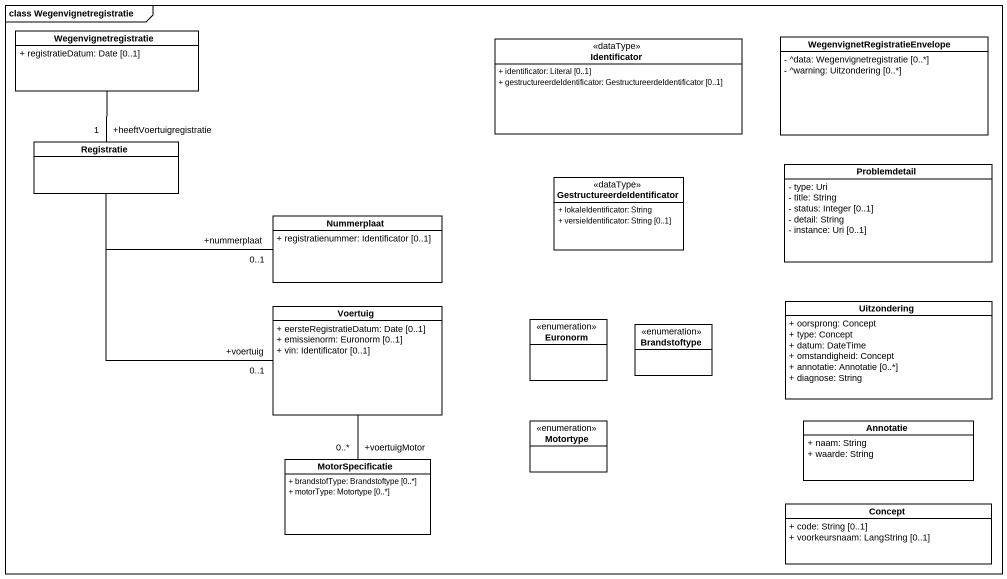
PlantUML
@startuml
mainframe class Wegenvignetregistratie
hide circle
hide empty members
skinparam classAttributeIconSize 0
class Wegenvignetregistratie {
  + registratieDatum: Date [0..1]
}
class Identificator <<dataType>> {
  + identificator: Literal [0..1]
  + gestructureerdeIdentificator: GestructureerdeIdentificator [0..1]
}
class "WegenvignetRegistratieEnvelope" as WegenvignetRegistratieEnvelo {
  - ^data: Wegenvignetregistratie [0..*]
  - ^warning: Uitzondering [0..*]
}
class Registratie
class Problemdetail {
  - type: Uri
  - title: String
  - status: Integer [0..1]
  - detail: String
  - instance: Uri [0..1]
}
class GestructureerdeIdentificator <<dataType>> {
  + lokaleIdentificator: String
  + versieIdentificator: String [0..1]
}
class Nummerplaat {
  + registratienummer: Identificator [0..1]
}
class Voertuig {
  + eersteRegistratieDatum: Date [0..1]
  + emissienorm: Euronorm [0..1]
  + vin: Identificator [0..1]
}
enum Euronorm
enum Brandstoftype
class Uitzondering {
  + oorsprong: Concept
  + type: Concept
  + datum: DateTime
  + omstandigheid: Concept
  + annotatie: Annotatie [0..*]
  + diagnose: String
}
enum Motortype
class Annotatie {
  + naam: String
  + waarde: String
}
class MotorSpecificatie {
  + brandstofType: Brandstoftype [0..*]
  + motorType: Motortype [0..*]
}
class Concept {
  + code: String [0..1]
  + voorkeursnaam: LangString [0..1]
}
Wegenvignetregistratie -- "+heeftVoertuigregistratie\n1" Registratie
Registratie -right- "+nummerplaat\n0..1" Nummerplaat
Registratie -- "+voertuig\n0..1" Voertuig
Voertuig -- "+voertuigMotor\n0..*" MotorSpecificatie
@enduml
